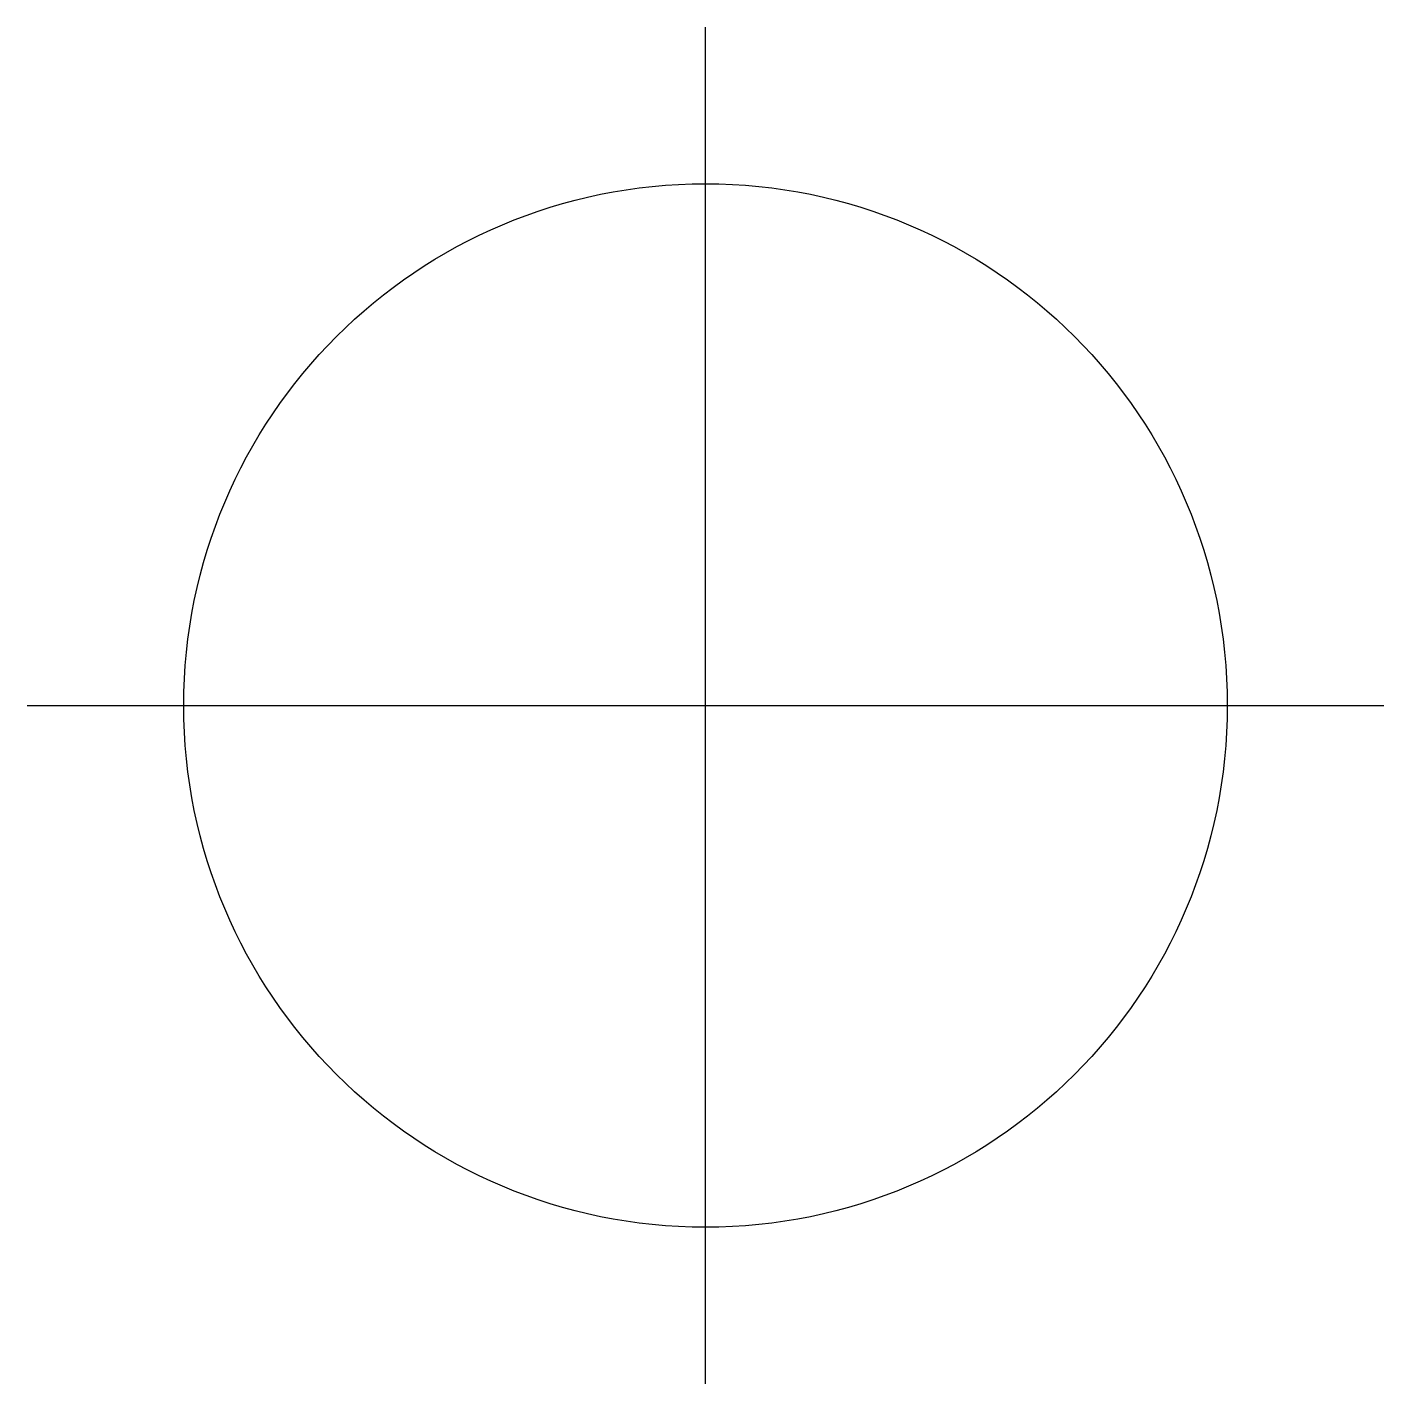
# Model space of a CAD drawing. Header units: inches. Extents: x -0.7 to 97.8, y -97 to 0.7.
# Drawn here: x 96.547 to 97.847, y -0.65 to 0.65 of the extents above.
import ezdxf

# ---------------------------------------------------------------- set-up
doc = ezdxf.new("R2010")
doc.units = ezdxf.units.IN
doc.layers.add('Position Node', color=1, linetype='Continuous')

msp = doc.modelspace()

# ---------------------------------------------------------------- linework, layer by layer
at = {"layer": 'Position Node'}
for p, q in [((97.1968, -0.65), (97.1968, 0.65)), ((97.1968, -0.65, 6.299), (97.1968, 0.65, 6.299)), ((96.5468, 0), (97.8468, 0)), ((96.5468, 0, 6.299), (97.8468, 0, 6.299))]:
    msp.add_line(p, q, dxfattribs=at)
for centre in [(97.1968, 0), (97.1968, 0, 6.299)]:
    msp.add_circle(centre, 0.5, dxfattribs=at)

doc.saveas('drawing.dxf')
